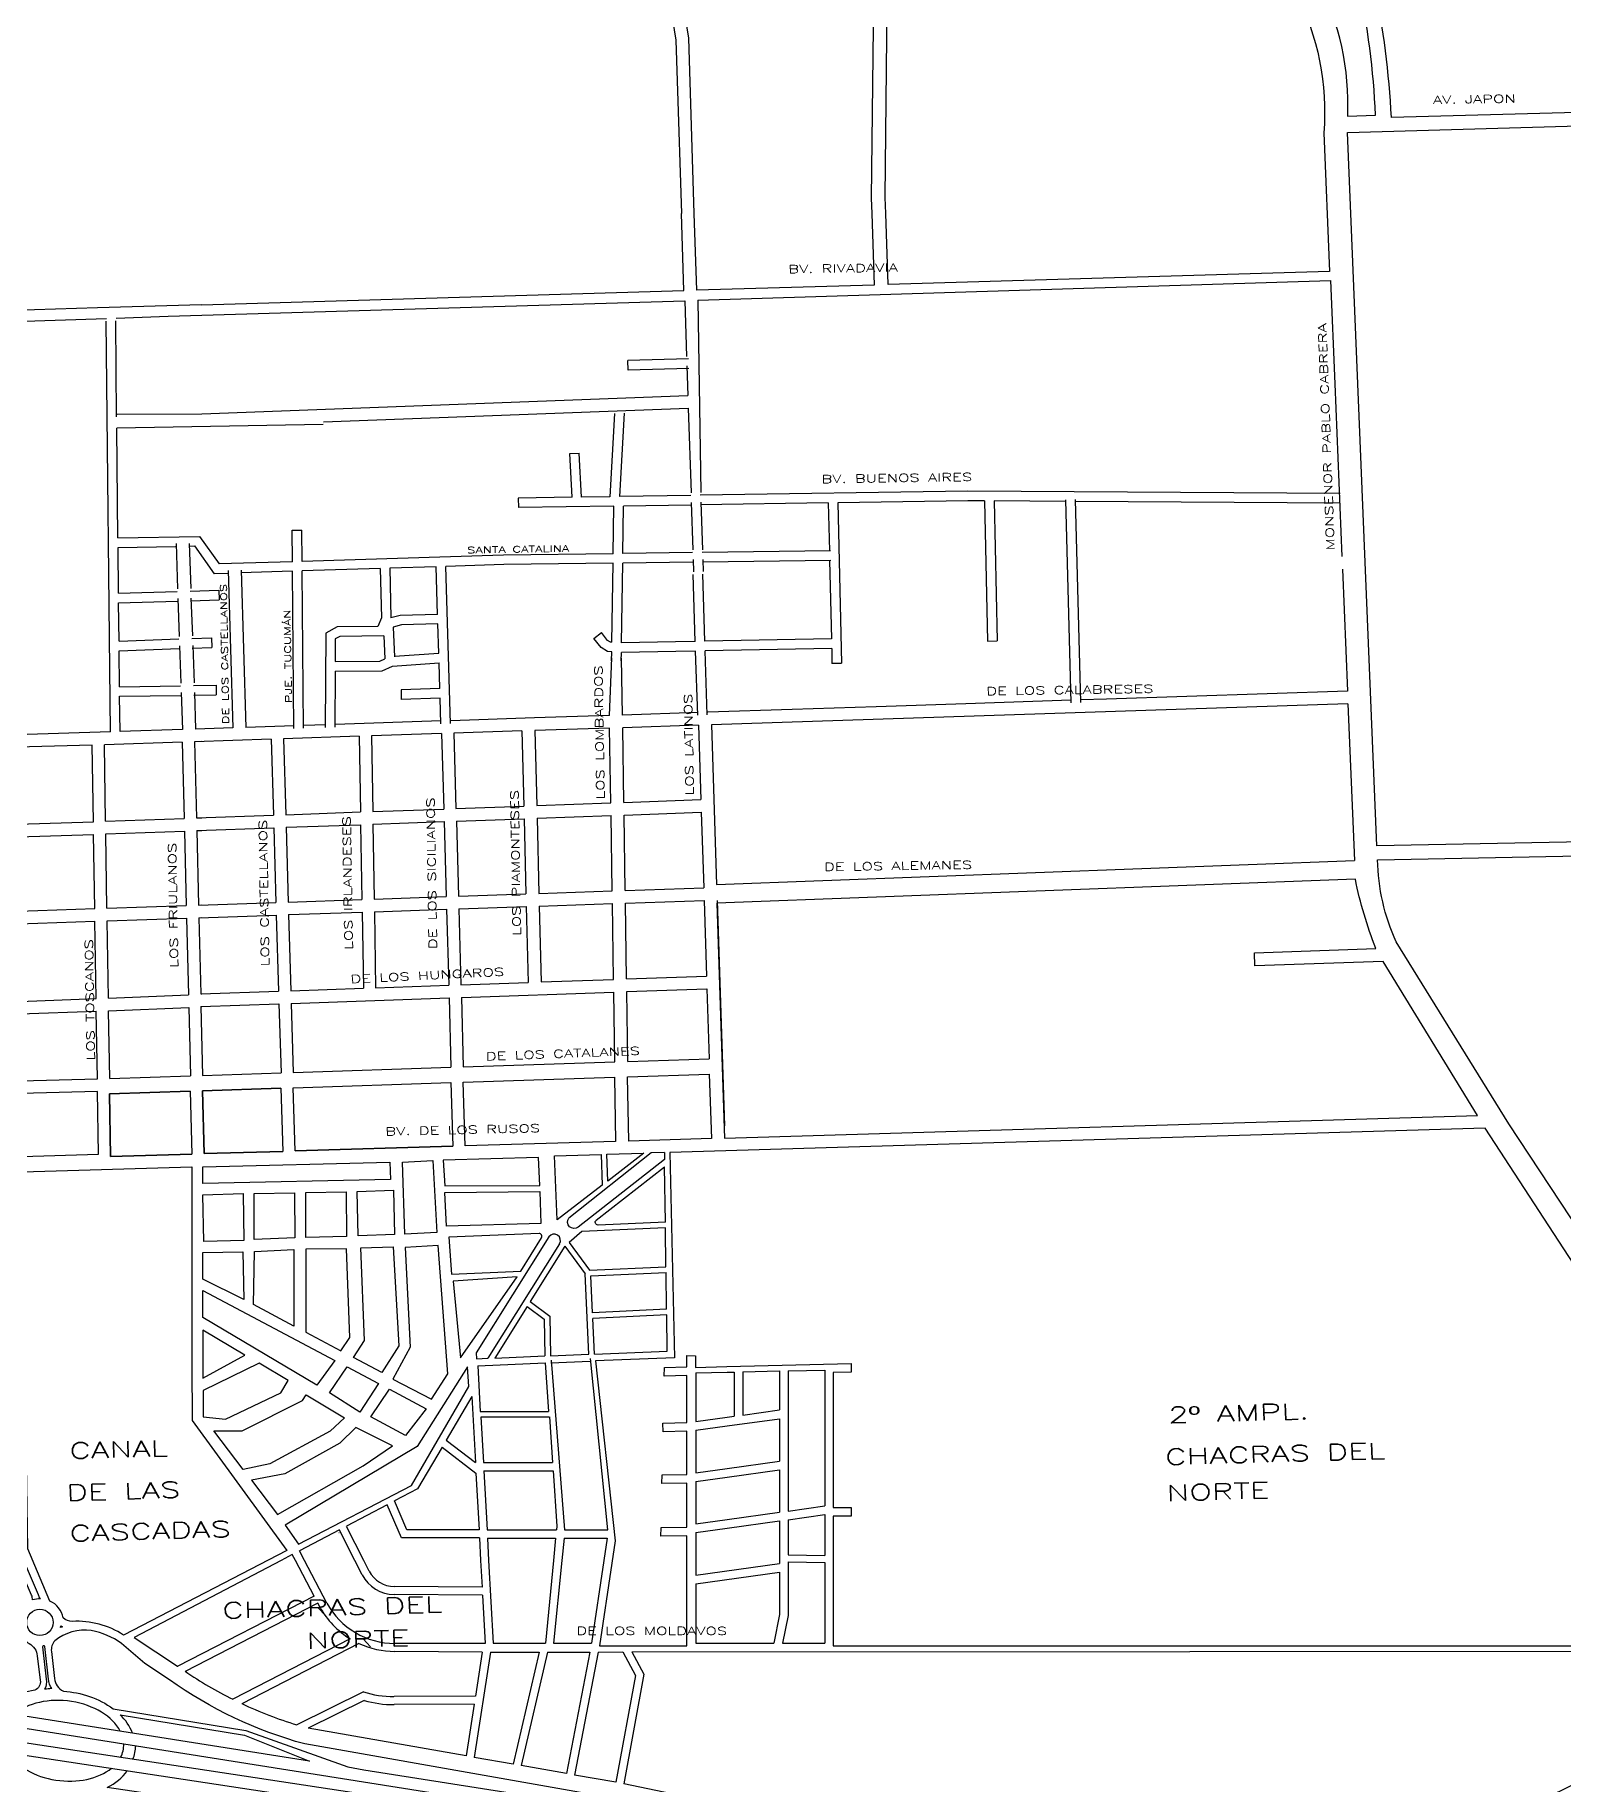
# Model space of a CAD drawing. Header units: millimetres. Extents: x 4375152 to 4409667, y 6523746 to 6549185.
# Drawn here: x 4383284 to 4385193, y 6531316 to 6533501 of the extents above; entities that cross this region are included whole.
import ezdxf

# ---------------------------------------------------------------- set-up
doc = ezdxf.new("R2010")
doc.units = ezdxf.units.MM
for name, color, linetype in [('LINEA CALLE', 252, 'Continuous'), ('NOMBRE BARRIO', 8, 'Continuous'), ('NOMBRE CALLE', 252, 'Continuous')]:
    doc.layers.add(name, color=color, linetype=linetype)
doc.styles.add('ROMANS', font='romans')
doc.styles.add('S1', font='ROMANS')

msp = doc.modelspace()

# ---------------------------------------------------------------- linework, layer by layer
at = {"layer": 'LINEA CALLE', "transparency": 33554687}
for p, q in [((4384923.7, 6533399.5), (4384958.6, 6533400.4)), ((4384111.8, 6533169.4), (4384902.2, 6533194.1)), ((4384902.2, 6533194.1), (4384907.5, 6533064.7)), ((4383450, 6533149.4), (4384095.6, 6533168.5)), ((4384095.6, 6533168.5), (4384097.8, 6533099.2)), ((4384111.8, 6533169.4), (4384115.4, 6532929)), ((4383257.4, 6533142.6), (4383372.9, 6533146.7)), ((4383384.9, 6533147.1), (4383450, 6533149.4)), ((4384098.2, 6533087.2), (4384099.4, 6533050.3)), ((4384907.5, 6533064.7), (4384916.4, 6532849.2)), ((4383492.1, 6533027.6), (4384099.4, 6533050.3)), ((4383644, 6533017.5), (4384099.9, 6533034.5)), ((4384099.9, 6533034.5), (4384103.4, 6532928.8)), ((4383386.1, 6533026.9), (4383492.1, 6533027.6)), ((4384103.6, 6532916.8), (4384105.5, 6532857.3)), ((4384115.6, 6532917), (4384117.5, 6532857.5)), ((4383459.8, 6532865.2), (4383461.8, 6532808.7)), ((4383476.1, 6532865.5), (4383478.1, 6532809.2)), ((4384105.9, 6532845.3), (4384106.4, 6532830.1)), ((4384117.9, 6532845.5), (4384118.4, 6532830.5)), ((4384917.1, 6532833.4), (4384923.4, 6532680.9)), ((4383524.9, 6532831.5), (4383530.9, 6532635.1)), ((4383541.2, 6532832), (4383547.2, 6532635.6)), ((4383462.2, 6532796.8), (4383463.9, 6532749.4)), ((4383478.5, 6532797.2), (4383480.2, 6532750)), ((4383464.3, 6532737.4), (4383465.9, 6532691)), ((4383480.6, 6532738), (4383482.3, 6532691.2)), ((4384001.3, 6532650.6), (4384004.5, 6532722.4)), ((4384017.6, 6532651.1), (4384016.5, 6532722.2)), ((4384923.4, 6532680.9), (4384622.5, 6532671)), ((4383466.4, 6532679.1), (4383468, 6532633)), ((4383482.7, 6532679.3), (4383484.3, 6532633.6)), ((4384924, 6532665.1), (4384128.9, 6532639)), ((4384334.6, 6532661.5), (4384229.5, 6532658.1)), ((4384446.5, 6532665.2), (4384334.6, 6532661.5)), ((4384578.3, 6532669.6), (4384446.5, 6532665.2)), ((4384622.5, 6532671), (4384590.3, 6532670)), ((4384924, 6532665.1), (4384932.1, 6532469.2)), ((4383607.6, 6532637.6), (4383547.2, 6532635.6)), ((4383646.8, 6532638.9), (4383619.6, 6532638)), ((4383791.1, 6532643.7), (4383658.8, 6532639.3)), ((4383907.7, 6532647.5), (4383803.1, 6532644)), ((4384001.3, 6532650.6), (4383907.7, 6532647.5)), ((4384112.1, 6532654.2), (4384017.6, 6532651.1)), ((4384112.6, 6532638.4), (4384017.9, 6532635.3)), ((4384112.6, 6532638.4), (4384115.6, 6532545.4)), ((4384229.5, 6532658.1), (4384124.1, 6532654.6)), ((4384128.9, 6532639), (4384135.3, 6532439.2)), ((4383377.8, 6532630), (4383261, 6532626.2)), ((4383467.6, 6532617.2), (4383370.4, 6532614)), ((4383468, 6532633), (4383389.8, 6532630.4)), ((4383467.6, 6532617.2), (4383469.9, 6532521.9)), ((4383467.6, 6532617.2), (4383469.9, 6532521.9)), ((4383578.7, 6532620.8), (4383482.9, 6532617.7)), ((4383492.1, 6532618), (4383482.9, 6532617.7)), ((4383482.9, 6532617.7), (4383485.2, 6532522.5)), ((4383482.9, 6532617.7), (4383485.2, 6532522.5)), ((4383530.9, 6532635.1), (4383484.3, 6532633.6)), ((4383578.7, 6532620.8), (4383581.5, 6532526)), ((4383688.7, 6532624.5), (4383594, 6532621.4)), ((4383594, 6532621.4), (4383596.8, 6532526.6)), ((4383688.7, 6532624.5), (4383690.2, 6532530)), ((4383791.6, 6532627.9), (4383704, 6532625)), ((4383704, 6532625), (4383705.6, 6532530.5)), ((4383791.6, 6532627.9), (4383794.3, 6532533.7)), ((4383891.8, 6532631.2), (4383807, 6532628.4)), ((4383807, 6532628.4), (4383809.6, 6532534.3)), ((4383891.8, 6532631.2), (4383894.2, 6532537.4)), ((4384001.6, 6532634.8), (4383908.1, 6532631.7)), ((4383908.1, 6532631.7), (4383910.5, 6532538)), ((4384003, 6532541.3), (4384001.6, 6532634.8)), ((4384019.3, 6532541.9), (4384017.9, 6532635.3)), ((4383355, 6532613.5), (4383261.1, 6532610.9)), ((4383356.5, 6532517.8), (4383355, 6532613.5)), ((4383371.8, 6532518.4), (4383370.4, 6532614)), ((4383596.8, 6532526.6), (4383690.2, 6532530)), ((4383705.6, 6532530.5), (4383794.3, 6532533.7)), ((4383809.6, 6532534.3), (4383894.2, 6532537.4)), ((4383910.5, 6532538), (4384003, 6532541.3)), ((4384019.3, 6532541.9), (4384115.6, 6532545.4)), ((4384019.6, 6532526.1), (4384116.1, 6532529.6)), ((4384116.1, 6532529.6), (4384119.2, 6532435.2)), ((4383262.2, 6532514.9), (4383356.5, 6532517.8)), ((4383371.8, 6532518.4), (4383469.9, 6532521.9)), ((4383372.1, 6532502.6), (4383470.2, 6532506.1)), ((4383470.2, 6532506.1), (4383472.5, 6532413.1)), ((4383470.2, 6532506.1), (4383472.5, 6532413.1)), ((4383485.2, 6532522.5), (4383581.5, 6532526)), ((4383485.2, 6532522.5), (4383492.1, 6532522.7)), ((4383485.6, 6532506.7), (4383581.9, 6532510.2)), ((4383485.6, 6532506.7), (4383492.1, 6532506.9)), ((4383485.6, 6532506.7), (4383487.9, 6532413.6)), ((4383485.6, 6532506.7), (4383487.9, 6532413.6)), ((4383581.9, 6532510.2), (4383584.7, 6532416.9)), ((4383597.3, 6532510.8), (4383690.5, 6532514.1)), ((4383597.3, 6532510.8), (4383600.1, 6532417.5)), ((4383690.5, 6532514.1), (4383692, 6532420.6)), ((4383705.9, 6532514.7), (4383794.7, 6532517.9)), ((4383705.9, 6532514.7), (4383707.4, 6532421.1)), ((4383794.7, 6532517.9), (4383797.3, 6532424.2)), ((4383810.1, 6532518.5), (4383894.6, 6532521.6)), ((4383810.1, 6532518.5), (4383812.7, 6532424.7)), ((4383894.6, 6532521.6), (4383896.9, 6532427.6)), ((4383910.9, 6532522.2), (4384003.3, 6532525.5)), ((4383910.9, 6532522.2), (4383913.2, 6532428.2)), ((4384004.7, 6532431.3), (4384003.3, 6532525.5)), ((4384021, 6532431.9), (4384019.6, 6532526.1)), ((4383262.4, 6532499.1), (4383356.7, 6532502)), ((4383358.2, 6532409.2), (4383356.7, 6532502)), ((4383373.5, 6532409.7), (4383372.1, 6532502.6)), ((4384135.3, 6532439.2), (4384932.1, 6532469.2)), ((4383600.1, 6532417.5), (4383692, 6532420.6)), ((4383707.4, 6532421.1), (4383797.3, 6532424.2)), ((4383812.7, 6532424.7), (4383896.9, 6532427.6)), ((4383913.2, 6532428.2), (4384004.7, 6532431.3)), ((4384021, 6532431.9), (4384119.2, 6532435.2)), ((4384021.3, 6532416.1), (4384119.7, 6532419.4)), ((4384119.7, 6532419.4), (4384122.7, 6532324.9)), ((4384136, 6532419.4), (4384145.1, 6532137.9)), ((4383263.4, 6532405.9), (4383358.2, 6532409.2)), ((4383373.5, 6532409.7), (4383472.5, 6532413.1)), ((4383373.8, 6532393.9), (4383472.9, 6532397.3)), ((4383472.9, 6532397.3), (4383475.2, 6532301.4)), ((4383472.9, 6532397.3), (4383475.2, 6532301.4)), ((4383472.9, 6532397.3), (4383475.2, 6532301.4)), ((4383472.9, 6532397.3), (4383475.2, 6532301.4)), ((4383487.9, 6532413.6), (4383584.7, 6532416.9)), ((4383487.9, 6532413.6), (4383492.1, 6532413.8)), ((4383488.3, 6532397.8), (4383585.1, 6532401.1)), ((4383488.3, 6532397.8), (4383492.1, 6532398)), ((4383488.3, 6532397.8), (4383490.6, 6532302.6)), ((4383488.3, 6532397.8), (4383490.6, 6532302.6)), ((4383488.3, 6532397.8), (4383490.6, 6532302.6)), ((4383488.3, 6532397.8), (4383490.6, 6532302.6)), ((4383585.1, 6532401.1), (4383588, 6532306)), ((4383585.1, 6532401.1), (4383588, 6532306)), ((4383600.5, 6532401.7), (4383692.3, 6532404.8)), ((4383600.5, 6532401.7), (4383603.3, 6532306.5)), ((4383600.5, 6532401.7), (4383603.3, 6532306.5)), ((4383692.3, 6532404.8), (4383693.9, 6532309.7)), ((4383692.3, 6532404.8), (4383693.9, 6532309.7)), ((4383707.7, 6532405.3), (4383797.8, 6532408.4)), ((4383707.7, 6532405.3), (4383709.2, 6532310.3)), ((4383707.7, 6532405.3), (4383709.2, 6532310.3)), ((4383797.8, 6532408.4), (4383800.5, 6532313.5)), ((4383813.2, 6532408.9), (4383897.3, 6532411.8)), ((4383813.2, 6532408.9), (4383815.8, 6532314.1)), ((4383897.3, 6532411.8), (4383899.7, 6532317)), ((4383913.6, 6532412.4), (4384005, 6532415.5)), ((4383913.6, 6532412.4), (4383916, 6532317.6)), ((4384006.5, 6532320.8), (4384005, 6532415.5)), ((4384022.7, 6532321.4), (4384021.3, 6532416.1)), ((4383263.6, 6532390.1), (4383358.4, 6532393.4)), ((4383359.9, 6532296.8), (4383358.4, 6532393.4)), ((4383359.9, 6532296.8), (4383358.4, 6532393.4)), ((4383375.3, 6532297.4), (4383373.8, 6532393.9)), ((4383375.3, 6532297.4), (4383373.8, 6532393.9)), ((4383603.3, 6532306.5), (4383693.9, 6532309.7)), ((4383603.3, 6532306.5), (4383693.9, 6532309.7)), ((4383709.2, 6532310.3), (4383800.5, 6532313.5)), ((4383709.2, 6532310.3), (4383800.5, 6532313.5)), ((4383815.8, 6532314.1), (4383899.7, 6532317)), ((4383916, 6532317.6), (4384006.5, 6532320.8)), ((4384022.7, 6532321.4), (4384122.7, 6532324.9)), ((4384023, 6532305.6), (4384123.2, 6532309.1)), ((4384023, 6532305.6), (4384123.2, 6532309.1)), ((4384123.2, 6532309.1), (4384126.1, 6532221.5)), ((4384123.2, 6532309.1), (4384126.1, 6532221.5)), ((4383264.7, 6532293), (4383359.9, 6532296.8)), ((4383264.7, 6532293), (4383359.9, 6532296.8)), ((4383375.3, 6532297.4), (4383475.2, 6532301.4)), ((4383375.3, 6532297.4), (4383475.2, 6532301.4)), ((4383490.6, 6532302.6), (4383588, 6532306)), ((4383490.6, 6532302.6), (4383588, 6532306)), ((4383490.6, 6532302.6), (4383492.1, 6532302.6)), ((4383490.6, 6532302.6), (4383492.1, 6532302.6)), ((4383491, 6532286.8), (4383588.4, 6532290.2)), ((4383491, 6532286.8), (4383588.4, 6532290.2)), ((4383588.4, 6532290.2), (4383591, 6532204)), ((4383588.4, 6532290.2), (4383591, 6532204)), ((4383603.8, 6532290.8), (4383800.9, 6532297.7)), ((4383603.8, 6532290.8), (4383800.9, 6532297.7)), ((4383603.8, 6532290.8), (4383606.3, 6532204.5)), ((4383603.8, 6532290.8), (4383606.3, 6532204.5)), ((4383800.9, 6532297.7), (4383803.3, 6532211)), ((4383800.9, 6532297.7), (4383803.3, 6532211)), ((4383816.3, 6532298.3), (4384006.7, 6532305)), ((4383816.3, 6532298.3), (4384006.7, 6532305)), ((4383816.3, 6532298.3), (4383818.7, 6532211.5)), ((4383816.3, 6532298.3), (4383818.7, 6532211.5)), ((4384008.1, 6532217.7), (4384006.7, 6532305)), ((4384024.4, 6532218.2), (4384023, 6532305.6)), ((4383264.8, 6532277.8), (4383360.1, 6532281)), ((4383361.5, 6532196.5), (4383360.1, 6532281)), ((4383361.5, 6532196.5), (4383360.1, 6532281)), ((4383375.5, 6532281.6), (4383475.6, 6532285.6)), ((4383375.5, 6532281.6), (4383475.6, 6532285.6)), ((4383376.9, 6532197), (4383375.5, 6532281.6)), ((4383376.9, 6532197), (4383375.5, 6532281.6)), ((4383475.6, 6532285.6), (4383477.7, 6532200.3)), ((4383475.6, 6532285.6), (4383477.7, 6532200.3)), ((4383475.6, 6532285.6), (4383477.7, 6532200.3)), ((4383475.6, 6532285.6), (4383477.7, 6532200.3)), ((4383491, 6532286.8), (4383493, 6532200.8)), ((4383491, 6532286.8), (4383493, 6532200.8)), ((4383491, 6532286.8), (4383493, 6532200.8)), ((4383491, 6532286.8), (4383492.1, 6532286.8)), ((4383491, 6532286.8), (4383493, 6532200.8)), ((4383491, 6532286.8), (4383492.1, 6532286.8)), ((4384024.4, 6532218.2), (4384126.1, 6532221.5)), ((4384024.4, 6532218.2), (4384126.1, 6532221.5)), ((4383376.9, 6532197), (4383477.7, 6532200.3)), ((4383376.9, 6532197), (4383477.7, 6532200.3)), ((4383493, 6532200.8), (4383591, 6532204)), ((4383493, 6532200.8), (4383591, 6532204)), ((4383606.3, 6532204.5), (4383803.3, 6532211)), ((4383606.3, 6532204.5), (4383803.3, 6532211)), ((4383818.7, 6532211.5), (4384008.1, 6532217.7)), ((4383818.7, 6532211.5), (4384008.1, 6532217.7)), ((4383265.8, 6532193.9), (4383361.5, 6532196.5)), ((4383265.8, 6532193.9), (4383361.5, 6532196.5)), ((4383928.7, 6531845.2), (4383945.2, 6531633)), ((4383999.5, 6531633), (4383977.5, 6531847.1)), ((4384109.4, 6531829.3), (4384109.4, 6531768.4)), ((4384109.4, 6531829.3), (4384148.4, 6531830.1)), ((4384148.4, 6531830.1), (4384157.3, 6531830.3)), ((4384157.3, 6531830.3), (4384157.3, 6531775)), ((4384168.1, 6531830.6), (4384214, 6531831.6)), ((4384168.1, 6531830.6), (4384168.1, 6531776.5)), ((4384214, 6531831.6), (4384214, 6531782.9)), ((4384224.8, 6531831.8), (4384270.6, 6531832.8)), ((4384224.8, 6531831.8), (4384224.8, 6531656.6)), ((4384270.6, 6531832.8), (4384270.6, 6531663)), ((4383829.5, 6531799.8), (4383797.4, 6531745.3)), ((4383829.5, 6531799.8), (4383833.9, 6531717.1)), ((4383840.8, 6531774.2), (4383843.9, 6531717.1)), ((4383841, 6531774.2), (4383926.2, 6531774.2)), ((4383926.4, 6531774.2), (4383930.2, 6531717.1)), ((4384109.4, 6531768.4), (4384148.4, 6531773.8)), ((4384109.4, 6531757.5), (4384148.4, 6531762.9)), ((4384148.4, 6531773.8), (4384157.3, 6531775)), ((4384148.4, 6531762.9), (4384214, 6531772)), ((4384168.1, 6531776.5), (4384214, 6531782.9)), ((4384214, 6531772), (4384214, 6531719)), ((4383797.4, 6531745.3), (4383833.9, 6531717.1)), ((4384109.4, 6531757.5), (4384109.4, 6531704.5)), ((4383792.3, 6531736.6), (4383761.4, 6531684.2)), ((4383792.3, 6531736.6), (4383834.6, 6531703.9)), ((4384148.4, 6531709.9), (4384214, 6531719)), ((4383834.6, 6531703.9), (4383838.4, 6531633)), ((4383843.9, 6531717.1), (4383930.2, 6531717.1)), ((4383844.4, 6531706.8), (4383930.9, 6531706.8)), ((4383844.4, 6531706.8), (4383848.4, 6531633)), ((4383930.9, 6531706.8), (4383935.6, 6531637.6)), ((4384109.4, 6531704.5), (4384148.4, 6531709.9)), ((4384109.4, 6531693.6), (4384148.4, 6531699)), ((4384148.4, 6531699), (4384214, 6531708.1)), ((4384214, 6531708.1), (4384214, 6531655.1)), ((4383761.4, 6531684.2), (4383732.7, 6531669.2)), ((4384109.4, 6531693.6), (4384109.4, 6531640.6)), ((4383723.8, 6531664.5), (4383672.8, 6531637.8)), ((4383741.6, 6531623), (4383723.8, 6531664.5)), ((4383748.2, 6531633), (4383732.7, 6531669.2)), ((4384148.4, 6531646), (4384214, 6531655.1)), ((4384224.8, 6531656.6), (4384270.6, 6531663)), ((4383663.9, 6531633.1), (4383614, 6531607)), ((4383683.2, 6531595), (4383664, 6531632.9)), ((4383694.4, 6531595), (4383672.9, 6531637.4)), ((4383838.4, 6531633), (4383748.2, 6531633)), ((4383848.4, 6531633), (4383935.1, 6531633)), ((4383935.6, 6531637.6), (4383935.1, 6531633)), ((4383945.2, 6531633), (4383999.5, 6531633)), ((4384109.4, 6531640.6), (4384148.4, 6531646)), ((4384109.4, 6531629.7), (4384148.4, 6531635.1)), ((4384148.4, 6531635.1), (4384214, 6531644.2)), ((4384214, 6531644.2), (4384214, 6531591.2)), ((4384224.8, 6531645.7), (4384270.6, 6531652.1)), ((4384224.8, 6531645.7), (4384224.8, 6531601.7)), ((4384270.6, 6531652.1), (4384270.6, 6531601)), ((4383838.9, 6531623), (4383741.6, 6531623)), ((4383838.9, 6531623), (4383840.4, 6531595)), ((4383848.9, 6531622.7), (4383934.1, 6531622.7)), ((4383848.9, 6531622.7), (4383850.4, 6531595)), ((4383934.1, 6531622.7), (4383931.5, 6531595)), ((4383944.8, 6531622.7), (4383942, 6531595)), ((4383944.8, 6531622.7), (4383998.6, 6531622.7)), ((4383998.6, 6531622.7), (4383994.4, 6531595)), ((4384109.4, 6531629.7), (4384109.4, 6531595)), ((4383591.1, 6531595), (4383407.4, 6531498.7)), ((4383605.1, 6531602.3), (4383591.1, 6531595)), ((4383609, 6531595), (4383605.1, 6531602.3)), ((4383632.3, 6531550.4), (4383609, 6531595)), ((4383620.3, 6531595), (4383614, 6531607)), ((4383648.2, 6531541.6), (4383620.3, 6531595)), ((4383692.3, 6531577), (4383683.2, 6531595)), ((4383701.2, 6531581.5), (4383694.4, 6531595)), ((4383840.4, 6531595), (4383842.2, 6531561.3)), ((4383850.4, 6531595), (4383855.9, 6531491.7)), ((4383931.5, 6531595), (4383921.5, 6531491.7)), ((4383942, 6531595), (4383931.6, 6531491.7)), ((4383994.4, 6531595), (4383979.1, 6531491.7)), ((4384109.4, 6531595), (4384109.4, 6531576.7)), ((4384109.4, 6531576.7), (4384214, 6531591.2)), ((4384224.7, 6531593), (4384270.5, 6531592.3)), ((4384224.8, 6531601.7), (4384270.6, 6531601)), ((4384224.8, 6531593), (4384224.8, 6531526.2)), ((4384270.6, 6531592.3), (4384270.6, 6531491.7)), ((4384109.4, 6531565.8), (4384214, 6531580.3)), ((4384214, 6531580.3), (4384214, 6531527.3)), ((4383632.3, 6531550.4), (4383461.9, 6531462.8)), ((4383842.7, 6531551.3), (4383732.4, 6531552.3)), ((4383842.2, 6531561.3), (4383732.5, 6531562.3)), ((4383842.7, 6531551.3), (4383846, 6531491.1)), ((4384109.4, 6531565.8), (4384109.4, 6531491.7)), ((4383637, 6531541.6), (4383471.2, 6531456.3)), ((4383639.5, 6531536.8), (4383637, 6531541.6)), ((4384214, 6531527.3), (4384206.7, 6531491.7)), ((4384224.8, 6531526.2), (4384217.7, 6531491.7)), ((4383407.4, 6531498.7), (4383461.5, 6531463)), ((4383677.5, 6531496.9), (4383530.8, 6531421.4)), ((4383688.2, 6531491.1), (4383542, 6531415.9)), ((4383846, 6531491.1), (4383733.3, 6531491.1)), ((4383842.5, 6531480.4), (4383733.3, 6531481.1)), ((4383852.6, 6531480.3), (4383832.2, 6531348.9)), ((4383842.5, 6531480.4), (4383834, 6531425.5)), ((4383852.6, 6531480.4), (4383913.5, 6531480.5)), ((4383855.9, 6531491.7), (4383921.5, 6531491.7)), ((4383913.5, 6531480.5), (4383881.1, 6531340.3)), ((4383923.8, 6531480.5), (4383891, 6531338.5)), ((4383923.8, 6531480.5), (4383977, 6531480.5)), ((4383931.6, 6531491.7), (4383979.1, 6531491.7)), ((4383977, 6531480.5), (4383947.7, 6531328.6)), ((4383987.2, 6531480.5), (4383957.5, 6531326.8)), ((4383987.2, 6531480.5), (4384018.1, 6531480.6)), ((4384018.1, 6531480.6), (4384033.7, 6531451.1)), ((4384029.4, 6531480.6), (4384726.6, 6531481.1)), ((4384029.4, 6531480.6), (4384044.1, 6531452.7)), ((4384109.4, 6531491.7), (4384206.7, 6531491.7)), ((4384217.7, 6531491.7), (4384270.6, 6531491.7)), ((4384726.6, 6531481.1), (4385362.9, 6531481.7)), ((4384033.7, 6531451.1), (4384009.5, 6531317.7)), ((4384044.1, 6531452.7), (4384019.4, 6531316)), ((4383693.9, 6531430.8), (4383610.6, 6531389.5)), ((4383694.8, 6531420.1), (4383624.8, 6531385.3)), ((4383834, 6531425.5), (4383732.2, 6531424.8)), ((4383832.4, 6531415.5), (4383732.2, 6531414.8)), ((4383832.4, 6531415.5), (4383822.3, 6531350.6)), ((4383822.3, 6531350.6), (4383624.8, 6531385.3)), ((4383881.1, 6531340.3), (4383832.2, 6531348.9)), ((4383947.7, 6531328.6), (4383891, 6531338.5)), ((4384009.5, 6531317.7), (4383957.5, 6531326.8))]:
    msp.add_line(p, q, dxfattribs=at)
at = {"layer": 'LINEA CALLE'}
msp.add_lwpolyline([(4385368.7, 6534508.8), (4385439.9, 6534297.1), (4385538, 6534338.7), (4385441.5, 6533410.2), (4384978.3, 6533397.6, 0.040712), (4384956.9, 6533563.6), (4384955.3, 6533568.5), (4385006.2, 6533568.5), (4385006.2, 6533578.2), (4384952, 6533578.3), (4384914.4, 6533690.5, -0.163316), (4384903.4, 6533754.3), (4384924.3, 6533854.9), (4384977.3, 6533854.9), (4385387.1, 6533854.9), (4385387.1, 6534127.7)], format="xyb", dxfattribs=at)
at = {"layer": 'LINEA CALLE', "linetype": 'ByBlock', "transparency": 33554687}
for points in [[(4384036.3, 6533791.6), (4384084.4, 6533494.1), (4384086, 6533443.3), (4384091.2, 6533277.7)], [(4383491.6, 6533163.5), (4383361.5, 6533159.7), (4383256.6, 6533156.5)], [(4383377.8, 6532630), (4383372.4, 6533143.3)], [(4383385.6, 6533023.6), (4383384.4, 6533143.8)], [(4384100.1, 6533096), (4384024.4, 6533094)], [(4384024.7, 6533082), (4384024.4, 6533094)], [(4384100.4, 6533084), (4384024.7, 6533082)], [(4383643.5, 6533014.1), (4383385.8, 6533009.7)], [(4383387.2, 6532872.5), (4383385.8, 6533009.7)], [(4384007.5, 6533027.7), (4384002, 6532923.9)], [(4384019.6, 6533028.2), (4384014, 6532924.1)], [(4383951.7, 6532977.8), (4383963.7, 6532978.4)], [(4383954.6, 6532923.2), (4383951.7, 6532977.8)], [(4383966.6, 6532923.4), (4383963.7, 6532978.4)], [(4383954.6, 6532923.2), (4383887.4, 6532922.2)], [(4383887.4, 6532922.2), (4383887.6, 6532910.2)], [(4384002, 6532923.9), (4383966.6, 6532923.4)], [(4384102.9, 6532925.5), (4384014, 6532924.1)], [(4384914.4, 6532927.9), (4384449, 6532930.8), (4384114.9, 6532925.7)], [(4384007, 6532912), (4383887.6, 6532910.2)], [(4384006.1, 6532852.7), (4384007, 6532912)], [(4384018.1, 6532852.9), (4384019, 6532912.2)], [(4384103.1, 6532913.5), (4384019, 6532912.2)], [(4384274.6, 6532916.1), (4384115.1, 6532913.7)], [(4384274.6, 6532916.1), (4384276.1, 6532856.1)], [(4384469.9, 6532918.6), (4384449.1, 6532918.8), (4384286.6, 6532916.3)], [(4384286.6, 6532916.3), (4384291.4, 6532715.7)], [(4384469.9, 6532918.6), (4384473.7, 6532743.5)], [(4384571.3, 6532918), (4384481.9, 6532918.6)], [(4384481.9, 6532918.6), (4384485.7, 6532743.7)], [(4384571.3, 6532920.1), (4384577.8, 6532666.2)], [(4384583.3, 6532920.4), (4384589.8, 6532666.6)], [(4384914.3, 6532915.9), (4384583.3, 6532917.9)], [(4383605.1, 6532882.1), (4383617.1, 6532882.2)], [(4383605.4, 6532842.7), (4383605.1, 6532882.1)], [(4383617.4, 6532843.1), (4383617.1, 6532882.2)], [(4383387.2, 6532872.5), (4383489, 6532874.3)], [(4383387.4, 6532860.5), (4383459.3, 6532861.8)], [(4383388, 6532803.3), (4383387.4, 6532860.5)], [(4383475.6, 6532862.1), (4383482.9, 6532862.3)], [(4383482.8, 6532862.3), (4383507.6, 6532827.6)], [(4383489, 6532874.3), (4383513.6, 6532839.8)], [(4384277.7, 6532856.1), (4384117, 6532854.1)], [(4383605.4, 6532842.7), (4383513.6, 6532839.8)], [(4384006.1, 6532852.7), (4383869, 6532851), (4383617.4, 6532843.1)], [(4383714.8, 6532834.2), (4383617.5, 6532831.1)], [(4383714.8, 6532834.2), (4383716.4, 6532772.4)], [(4383784.9, 6532836.4), (4383726.8, 6532834.5)], [(4383726.8, 6532834.5), (4383728.4, 6532772.7)], [(4383786.7, 6532776.9), (4383784.9, 6532836.4)], [(4384005.9, 6532840.7), (4383869.2, 6532839), (4383796.9, 6532836.8)], [(4383802.7, 6532640.7), (4383796.9, 6532836.8)], [(4384004.4, 6532742), (4384005.9, 6532840.7)], [(4384016.4, 6532741.3), (4384017.9, 6532840.9)], [(4384105.4, 6532842), (4384017.9, 6532840.9)], [(4384105, 6532854), (4384018.1, 6532852.9)], [(4384277.8, 6532844.1), (4384117.4, 6532842.1)], [(4384276.3, 6532844.1), (4384278.7, 6532746.2)], [(4383524.4, 6532828.1), (4383507.6, 6532827.6)], [(4383605.5, 6532830.7), (4383540.7, 6532828.6)], [(4383607.1, 6532634.3), (4383605.5, 6532830.7)], [(4383619.1, 6532634.7), (4383617.5, 6532831.1)], [(4384108.6, 6532742.9), (4384105.9, 6532826.8)], [(4384120.6, 6532743.2), (4384117.9, 6532827.2)], [(4383388, 6532803.3), (4383461.3, 6532805.4)], [(4383388.1, 6532791.3), (4383461.7, 6532793.4)], [(4383388.6, 6532743.2), (4383388.1, 6532791.3)], [(4383477.6, 6532805.9), (4383513.3, 6532806.9)], [(4383478, 6532793.9), (4383513.6, 6532794.9)], [(4383513.3, 6532806.9), (4383513.6, 6532794.9)], [(4383716.4, 6532772.4), (4383712.1, 6532761.9)], [(4383786.7, 6532776.9), (4383739.9, 6532775.6), (4383728.4, 6532772.7)], [(4383388.6, 6532743.2), (4383463.4, 6532746.1)], [(4383479.7, 6532746.7), (4383504, 6532747.6)], [(4383504, 6532747.6), (4383504.5, 6532735.6)], [(4383646.8, 6532753.5), (4383646.3, 6532635.6)], [(4383712.1, 6532761.9), (4383661.3, 6532761.2), (4383646.8, 6532753.5)], [(4383658.7, 6532746.3), (4383658.6, 6532718)], [(4383719.5, 6532749.9), (4383664.4, 6532749.3), (4383658.7, 6532746.3)], [(4383719.5, 6532749.9), (4383720.7, 6532721.2)], [(4383787, 6532764.9), (4383741.7, 6532763.7), (4383731.1, 6532760.8)], [(4383731.1, 6532760.8), (4383732.7, 6532723.9)], [(4383788.1, 6532728.5), (4383787, 6532764.9)], [(4383981.9, 6532746.8), (4383991.3, 6532754.2)], [(4384004.2, 6532730), (4383998.8, 6532730.5), (4383991, 6532735.3), (4383981.9, 6532746.8)], [(4384004.4, 6532742), (4384002.8, 6532742.1), (4383999.1, 6532744.4), (4383991.3, 6532754.2)], [(4384278.7, 6532746.2), (4384120.6, 6532743.2)], [(4383388.7, 6532731.2), (4383463.8, 6532734.1)], [(4383389.2, 6532686.5), (4383388.7, 6532731.2)], [(4383480.1, 6532734.7), (4383504.5, 6532735.6)], [(4383732.7, 6532724.6), (4383788.1, 6532728.5)], [(4384004, 6532719), (4384004.2, 6532730)], [(4384016, 6532718.9), (4384016.2, 6532729.3)], [(4384109, 6532730.9), (4384084.1, 6532730.5), (4384016.2, 6532729.3)], [(4384108.6, 6532742.9), (4384083.8, 6532742.5), (4384016.4, 6532741.3)], [(4384111.6, 6532650.9), (4384109, 6532730.9)], [(4384279, 6532734.1), (4384121, 6532731.2)], [(4384123.6, 6532651.3), (4384121, 6532731.2)], [(4384279, 6532734.1), (4384279.4, 6532715.5)], [(4384473.7, 6532743.5), (4384485.7, 6532743.7)], [(4383658.6, 6532706), (4383658.3, 6532636)], [(4383658.6, 6532718), (4383714.6, 6532718.3), (4383720.7, 6532721.2)], [(4383658.6, 6532706), (4383717.3, 6532706.4), (4383730.1, 6532712.3), (4383788.4, 6532716.5)], [(4383789.4, 6532684.1), (4383788.4, 6532716.5)], [(4384291.4, 6532715.5), (4384279.4, 6532715.5)], [(4383389.2, 6532686.5), (4383465.5, 6532687.7)], [(4383481.8, 6532687.9), (4383509.8, 6532688.3)], [(4383509.8, 6532688.3), (4383510, 6532676.3)], [(4383789.4, 6532684.1), (4383740.9, 6532682.7)], [(4383740.9, 6532682.7), (4383741.2, 6532670.7)], [(4383389.3, 6532674.7), (4383465.9, 6532675.7)], [(4383389.8, 6532630.4), (4383389.3, 6532674.7)], [(4383482.2, 6532676), (4383510, 6532676.3)], [(4383789.7, 6532672.1), (4383741.2, 6532670.7)], [(4383790.7, 6532640.3), (4383789.7, 6532672.1)], [(4383672.8, 6531984.1), (4383622.1, 6531983.8), (4383621.9, 6531880), (4383665.9, 6531856.6), (4383676.8, 6531873.5), (4383672.8, 6531984.1)], [(4383731, 6531986.5), (4383738.3, 6531863.1), (4383716.8, 6531829.6), (4383681.5, 6531848.3), (4383695.2, 6531869.6), (4383690.8, 6531985.3), (4383731, 6531986.5)], [(4383808.2, 6531811.9), (4383808.4, 6531811.8)], [(4383811.9, 6531817.8), (4383812.1, 6531817.7)], [(4383663.4, 6531629.8), (4383663.5, 6531629.6)], [(4383598.4, 6531607.5), (4383394.2, 6531501.7)]]:
    msp.add_lwpolyline(points, dxfattribs=at)
at = {"layer": 'LINEA CALLE', "transparency": 33554687}
for points in [[(4384107.4, 6533277.7), (4384100.6, 6533496.7), (4384072, 6533673.4), (4384312.8, 6533665.6), (4384330.5, 6533665.9), (4384331.9, 6533617.7), (4384328.4, 6533297), (4384329, 6533277.7)], [(4384346.5, 6533277.7), (4384345.8, 6533297.5), (4384349.3, 6533618.2), (4384347.9, 6533666.1), (4384472.4, 6533668.2)], [(4383491.6, 6533163.5), (4384094.3, 6533181.3), (4384091.2, 6533277.7)], [(4384329, 6533277.7), (4384332.2, 6533188.3), (4384332.2, 6533188.3), (4384110.4, 6533181.8), (4384107.4, 6533277.7)], [(4383477.6, 6532181.2), (4383376.6, 6532177.9), (4383477.6, 6532181.2), (4383479.5, 6532102.6), (4383479.5, 6532102.6), (4383377.8, 6532099.6), (4383376.6, 6532177.9), (4383377.8, 6532099.6), (4383479.5, 6532102.6)], [(4383590.9, 6532184.9), (4383492.9, 6532181.7), (4383494.9, 6532103.1), (4383494.9, 6532103.1), (4383593.3, 6532106), (4383494.9, 6532103.1), (4383494.9, 6532103.1), (4383492.9, 6532181.7), (4383590.9, 6532184.9), (4383593.3, 6532106)], [(4383608.7, 6532106.5), (4383608.7, 6532106.5), (4383805.5, 6532112.4), (4383608.7, 6532106.5), (4383608.7, 6532106.5), (4383606.3, 6532185.4), (4383803.3, 6532191.8), (4383805.7, 6532112.4)], [(4385279.5, 6531852.6), (4385095.5, 6532135.1), (4384077, 6532104.7), (4384082.6, 6531848), (4383984.1, 6531844.1), (4384008.3, 6531619.4), (4384004.2, 6531591.6), (4383988.8, 6531488.3), (4384098.1, 6531488.3), (4384098.2, 6531591.6), (4384098.2, 6531625.8), (4384065.6, 6531625.4), (4384065.9, 6531636.2), (4384098.2, 6531636.6), (4384098.2, 6531691.5), (4384067, 6531690.9), (4384067.2, 6531701.7), (4384098.2, 6531702.3), (4384098.2, 6531756.3), (4384068.3, 6531755.7), (4384068.1, 6531766.5), (4384098.2, 6531767.1), (4384098.2, 6531825.8), (4384069.8, 6531825.2), (4384070, 6531836), (4384098.2, 6531836.6), (4384098.2, 6531850.9), (4384109, 6531850.7), (4384109, 6531836), (4384147.9, 6531837), (4384303.4, 6531841), (4384303.4, 6531830.2), (4384303.4, 6531830.2), (4384280.9, 6531829.7), (4384280.9, 6531661.1), (4384303.4, 6531661.1), (4384303.4, 6531650.3), (4384303.4, 6531650.3), (4384280.9, 6531650.3), (4384280.9, 6531488.3), (4384726.1, 6531488.3), (4385360.6, 6531488.3)], [(4383914.3, 6532063.3), (4383912.5, 6532098.1), (4383793.5, 6532095.1), (4383795.6, 6532063), (4383914.3, 6532063.3)], [(4383932.8, 6532100.4), (4383991, 6532102.1), (4383992.4, 6532063.6), (4383936.2, 6532020.3), (4383932.8, 6532100.4)], [(4384070.2, 6532104.5), (4384053.6, 6532104), (4383950.4, 6532022.5)], [(4383998.1, 6532102.3), (4384044.4, 6532103.7), (4383999.2, 6532068.9), (4383998.1, 6532102.3)], [(4384070.2, 6532104.5), (4384070.2, 6532095.6)], [(4383267.4, 6532080.5), (4383479.5, 6532086.8), (4383479.5, 6532053.1)], [(4384071.3, 6532017.5), (4384070.3, 6532086.8)], [(4383479.5, 6532053.1), (4383479.5, 6531839.3), (4383479.8, 6531769.8), (4383598.4, 6531607.5)], [(4383966.7, 6532006), (4383951, 6531992.1), (4383976.3, 6531957.5), (4384072, 6531961.9)], [(4384071.4, 6532010.4), (4383966.7, 6532006)], [(4384072, 6531961.9), (4384071.4, 6532010.4)], [(4383925.7, 6531999.3), (4383834.8, 6531854.1)], [(4383939, 6531990.5), (4383849.5, 6531847.5)], [(4383945.5, 6531987.6), (4383902.1, 6531918.2)], [(4383945.5, 6531987.6), (4383970.8, 6531953.1)], [(4383815.1, 6531848.2), (4383886, 6531949.1), (4383805.9, 6531944), (4383815.1, 6531848.2)], [(4383975.6, 6531852.5), (4383970.8, 6531953.1)], [(4383977.9, 6531950.5), (4384072.1, 6531954.8)], [(4383980.2, 6531904.3), (4383977.9, 6531950.5)], [(4384072.8, 6531908.9), (4384072.1, 6531954.8)], [(4383902.1, 6531918.2), (4383926.8, 6531900), (4383927.7, 6531850.6)], [(4383898.4, 6531912.3), (4383858, 6531847.8)], [(4383898.4, 6531912.3), (4383919.8, 6531896.4), (4383920.6, 6531850.4)], [(4384072.8, 6531908.9), (4383980.2, 6531904.3)], [(4384072.9, 6531901.9), (4383980.5, 6531897.2)], [(4383982.6, 6531852.8), (4383980.5, 6531897.2)], [(4383982.6, 6531852.8), (4384073.5, 6531856.5), (4384072.9, 6531901.9)], [(4383834.8, 6531854.1), (4383835.1, 6531846.9), (4383849.5, 6531847.5)], [(4383858, 6531847.8), (4383920.6, 6531850.4)], [(4383927.7, 6531850.6), (4383975.6, 6531852.5)], [(4383836.7, 6531838.2), (4383921.2, 6531841.6)], [(4383836.7, 6531838.2), (4383839.8, 6531781.1)], [(4383921.2, 6531841.6), (4383925.3, 6531781.1)], [(4383928.3, 6531841.8), (4383977.1, 6531843.8)], [(4383839.8, 6531781.1), (4383925.3, 6531781.1)], [(4383315.7, 6531513.2), (4383318, 6531512.1), (4383315.6, 6531511.1), (4383315.7, 6531513.2)]]:
    msp.add_lwpolyline(points, dxfattribs=at)
for points in [[(4384472.4, 6533668.2), (4384808, 6533673.6), (4384859.1, 6533553.1, -0.138373), (4384894, 6533378.6), (4384901.1, 6533205.1), (4384349.6, 6533188.8), (4384346.5, 6533277.7)], [(4386712, 6531969.8), (4385866, 6532018), (4385860.5, 6531931), (4385267.2, 6531925), (4385125.2, 6532140.5), (4384984.3, 6532367.6, -0.100639), (4384961.1, 6532470.3), (4385886.9, 6532488.4), (4385886.6, 6532505.6), (4384960.3, 6532487.5), (4384923.6, 6533378.8), (4385746.8, 6533402.6, -0.110605), (4385827.8, 6533366.6), (4385996.2, 6533268.9, 0.140245), (4386017.6, 6533263.5), (4386678.1, 6533283.6)], [(4384933.3, 6532446), (4384135.5, 6532416), (4384144.6, 6532134.6), (4384145, 6532122.5), (4385086, 6532150.6), (4384967.9, 6532343.3), (4384807.9, 6532337.6), (4384807.3, 6532354), (4384958.8, 6532359.5, -0.042512), (4384933.3, 6532446)], [(4384070.2, 6532095.6), (4383962.2, 6532011.4, -0.858462), (4383950.4, 6532022.5)], [(4384071.3, 6532017.5), (4383987.2, 6532013.9, -0.729744), (4383984.9, 6532020.2), (4384070.3, 6532086.8)], [(4383939, 6531990.5, 0.961608), (4383925.7, 6531999.3)], [(4383255.2, 6531854.3), (4383258.8, 6531619.3), (4383287.4, 6531552.5, 0.168432), (4383290.4, 6531547, 0.086619), (4383280.3, 6531545.5, 0.138327), (4383279.3, 6531551.7), (4383251.1, 6531617.7), (4383247.5, 6531853.9)], [(4383394.2, 6531501.7, 0.159288), (4383330.5, 6531518.7, -0.180092), (4383318.8, 6531523), (4383318.8, 6531523, 0.240732), (4383302.3, 6531544.2), (4383274.5, 6531609.4), (4383270.6, 6531871.7)], [(4384726.1, 6531228.9), (4384874, 6531227.5, 0.030598), (4385088.6, 6531255.3, 0.106919), (4385261.5, 6531330.3), (4385387.5, 6531448.5), (4385387.9, 6531448.7, 0.168166), (4385437.5, 6531512.7, -0.947373), (4385461.4, 6531510.4, -0.040637), (4385466.7, 6531477.8), (4385468.2, 6531459.2, -0.244275), (4385445.4, 6531431.4), (4385387.3, 6531416.8, 0.143017), (4385344, 6531388.2), (4385244, 6531282.8, -0.18129), (4385187.2, 6531254), (4385041.2, 6531226), (4384939.7, 6531218.4), (4384726.1, 6531210.1)], [(4382983.2, 6531445), (4383128.7, 6531481.7), (4383256.5, 6531502.2, -0.225455), (4383269.6, 6531496.4, 0.082588), (4383276.4, 6531491, -0.242159), (4383286.5, 6531475.8), (4383290, 6531445.2, -0.381721), (4383283.3, 6531432.9, -0.088055), (4383251, 6531430.4), (4383128.4, 6531446.9, 0.084338), (4383062.5, 6531446.9), (4382980.1, 6531427.6)], [(4384726.1, 6531228.9), (4384496.4, 6531231.1, -0.024201), (4384118.4, 6531278.1), (4383620.6, 6531365.6, -0.087751), (4383451.6, 6531445.8), (4383420.8, 6531466.2), (4383391.8, 6531491.2, 0.108318), (4383353.9, 6531507.3, 0.204288), (4383308.3, 6531494.6, 0.234537), (4383304.2, 6531481.1), (4383308, 6531447.5, 0.249136), (4383319, 6531431.4, -0.144593), (4383381.3, 6531409.6), (4383546.9, 6531382.4), (4383674.6, 6531337), (4383694.4, 6531333.4), (4383909.1, 6531299.4), (4384319.6, 6531231.6), (4384453.5, 6531221.2), (4384510.2, 6531218.1), (4384685.3, 6531213.6), (4384726.1, 6531210.1)], [(4383304.5, 6531434.7, -0.11192), (4383300.3, 6531446.6), (4383295.7, 6531487.3, 0.439932), (4383294.5, 6531488.2, -0.006356), (4383293.9, 6531488.1, 0.39629), (4383293, 6531487), (4383297.6, 6531446.5, -0.181286), (4383295.6, 6531433.9)], [(4385412.3, 6531488.8), (4385378.3, 6531462.8), (4385250.9, 6531343.3, -0.106246), (4385085.4, 6531271.8, -0.030499), (4384873.5, 6531244.3), (4384726.1, 6531245.7)], [(4383626.4, 6531344.2), (4383165, 6531417.2, 0.019264), (4383035.5, 6531428.2), (4383017.7, 6531428.2, -0.891682), (4383017.4, 6531430.2), (4383063.5, 6531441, -0.084475), (4383127.5, 6531441), (4383266.3, 6531422.3, 0.105455), (4383242.1, 6531405)], [(4382366.8, 6531182.3, -0.138298), (4382987.6, 6531413.2), (4383035.2, 6531413.2, -0.019173), (4383162.9, 6531402.3), (4383906.7, 6531284.6), (4384317.8, 6531216.7), (4384452.5, 6531206.2), (4384509.6, 6531203.1), (4384685.4, 6531198.6), (4384726.1, 6531200.1)], [(4384726.6, 6531181.8), (4384687.6, 6531181.1), (4384512.6, 6531184.6), (4384455.9, 6531187.7), (4384322, 6531198.1), (4383954.1, 6531263.4), (4383061.4, 6531398.7, 0.072547), (4382917.4, 6531400.4, 0.123161), (4382370.8, 6531179)], [(4383405.4, 6531379.2, 0.108287), (4383390, 6531402.1), (4383545.5, 6531376.6), (4383626.4, 6531344.2)], [(4383059.1, 6531383.8), (4383611.7, 6531300.1, -0.894264), (4383611.7, 6531298.1), (4383539.9, 6531292.9, -0.053532), (4383483.4, 6531295.1), (4383373.8, 6531311.4, 0.121176), (4383399.3, 6531332.3, 0.121176)], [(4384726.1, 6531245.7), (4384497.1, 6531247.9, -0.024164), (4384121.2, 6531294.6), (4384019.4, 6531316)]]:
    msp.add_lwpolyline(points, format="xyb", dxfattribs=at)
for points in [[(4384025.4, 6532118.9), (4384025.4, 6532118.9), (4384024.1, 6532199.1), (4384126.1, 6532202.4), (4384128.7, 6532122)], [(4383361.7, 6532180.7), (4383265.9, 6532178.1), (4383267.1, 6532099.6), (4383362.9, 6532102.5)], [(4383820.9, 6532112.8), (4383820.9, 6532112.8), (4383818.7, 6532192.3), (4384007.8, 6532198.5), (4384009.1, 6532118.4)]]:
    msp.add_lwpolyline(points, close=True, dxfattribs=at)
at = {"layer": 'LINEA CALLE', "linetype": 'ByBlock', "transparency": 33554687}
for points in [[(4383727.8, 6532070.8), (4383493.5, 6532065.8), (4383493.5, 6532086.8), (4383726.9, 6532092.5)], [(4383742.8, 6532092.6), (4383780.7, 6532094.5), (4383785.7, 6532004.6), (4383745.5, 6532002.7)], [(4383494.5, 6531993.3), (4383493.5, 6532051.8), (4383543.5, 6532053.4), (4383544.5, 6531994.5)], [(4383557.3, 6531995.8), (4383557.3, 6532053.2), (4383607.8, 6532054.2), (4383608.3, 6531998)], [(4383622.1, 6531998.5), (4383621.8, 6532054.5), (4383672.2, 6532055.5), (4383672.8, 6531999.8)], [(4383732.8, 6532002.2), (4383687.5, 6532000.5), (4383686.2, 6532055.8), (4383731.5, 6532057.5)], [(4383795.6, 6532054.5), (4383914.3, 6532056), (4383915.5, 6532016), (4383797.9, 6532012.6)], [(4383558, 6531980.9), (4383607, 6531983.3), (4383607.2, 6531887.7), (4383556.5, 6531914.6)], [(4383799.3, 6531828.2), (4383787.2, 6531988.2), (4383746.2, 6531985.7), (4383752.5, 6531861.2), (4383730.9, 6531821.5), (4383779.2, 6531796.2)], [(4383493.5, 6531979.5), (4383543.1, 6531980.6), (4383544.4, 6531921), (4383493.5, 6531946.5)], [(4383635.8, 6531814), (4383493.5, 6531898.5), (4383493.5, 6531932.2), (4383658.3, 6531844.8)], [(4383545.9, 6531851.3), (4383493.4, 6531882.4), (4383493.5, 6531839.3), (4383493.5, 6531822.5)], [(4383563.7, 6531841.3), (4383493.6, 6531807), (4383493.7, 6531774.4), (4383521.7, 6531771.2), (4383590.9, 6531804.2), (4383600, 6531819.8)], [(4383823.9, 6531836.8), (4383761.2, 6531737.2), (4383596.3, 6531638.9), (4383612.8, 6531615.2), (4383753.9, 6531688.6), (4383825.8, 6531812.1)], [(4383689.5, 6531780), (4383651.4, 6531804.1), (4383673.6, 6531836.7), (4383712.6, 6531816)], [(4383746.6, 6531750.9), (4383703.1, 6531774.3), (4383726.7, 6531808.8), (4383772.2, 6531784.5)], [(4383622.3, 6531801.7), (4383670.5, 6531772.9), (4383652.5, 6531756.6), (4383576.9, 6531715.6), (4383543.8, 6531708.5), (4383506.9, 6531757), (4383542.5, 6531757), (4383617.7, 6531794.7)], [(4383554.1, 6531695), (4383586.6, 6531652.1), (4383693.7, 6531713.2), (4383730.4, 6531738.1), (4383684.5, 6531761.1), (4383664.4, 6531741.3), (4383595.9, 6531703)]]:
    msp.add_lwpolyline(points, close=True, dxfattribs=at)
at = {"layer": 'LINEA CALLE', "transparency": 33554687}
msp.add_lwpolyline([(4383804.2, 6531952.5), (4383890.5, 6531956.3), (4383916.5, 6531997.9, 0.602902), (4383913.4, 6532003.3), (4383800.7, 6531998.7)], format="xyb", close=True, dxfattribs=at)
msp.add_circle((4383289.7, 6531517.5), 16.5, dxfattribs=at)
for centre, radius, start, end in [((4384586.6, 6533413.9), 337.5, 357.5516, 27.1711), ((4383930.2, 6533352.9), 1029.5, 2.6448, 12.0007), ((4383732.8, 6531597.8), 45.5, 207.3903, 269.4963), ((4383732.8, 6531597.8), 35.5, 207.3903, 269.4963), ((4383733.3, 6531588.1), 106.9, 208.6537, 238.5406), ((4383733.3, 6531588.1), 96.9, 208.6537, 270), ((4383733.3, 6531588.1), 106.9, 245.0524, 270), ((4383763.3, 6531886.9), 520.3, 234.5541, 234.5954), ((4383763.3, 6531886.9), 520.3, 235.8426, 243.457), ((4383763.3, 6531886.9), 520.3, 244.8346, 252.9335), ((4383731.7, 6531548.1), 123.3, 252.1398, 270.1912), ((4383731.7, 6531548.1), 133.3, 253.9151, 270.1975)]:
    msp.add_arc(centre, radius, start, end, dxfattribs=at)
for major_axis, ratio, start_param, end_param in [((-75, 9.1), 0.661305, 3.562721, 5.751504), ((-89.9, 10.9), 0.717429, 4.963448, 5.06345), ((-75, 9.1), 0.661305, 6.758812, 8.858552), ((-75, 9.1), 0.661305, 9.180652, 9.52868), ((-89.9, 10.9), 0.717429, 2.94732, 3.212861)]:
    msp.add_ellipse((4383319.2, 6531369.6), major_axis=major_axis, ratio=ratio, start_param=start_param, end_param=end_param, dxfattribs=at)

# ---------------------------------------------------------------- texts
at = {"layer": 'NOMBRE BARRIO', "transparency": 33554687, "style": 'S1', "width": 1.5}
for s, p in [('2º AMPL.', (4384699.6, 6531766.5)), ('CANAL', (4383326.8, 6531721.8)), ('CHACRAS DEL', (4384695.8, 6531714.1)), ('DE LAS', (4383323.1, 6531669.4)), ('NORTE', (4384697.8, 6531669)), ('CASCADAS', (4383327, 6531618.6)), ('CHACRAS DEL', (4383517.9, 6531522.2)), ('NORTE', (4383623.2, 6531484.5))]:
    msp.add_text(s, height=20, rotation=1.6578, dxfattribs=at).set_placement(p)
at = {"layer": 'NOMBRE CALLE', "transparency": 33554687, "style": 'ROMANS', "width": 1.5}
for s, height, rotation, p in [('AV. JAPON', 10, 0.8708, (4385030.3, 6533414.7)), ('BV. RIVADAVIA', 10, 0.8708, (4384224.8, 6533203.2)), ('MONSENOR PABLO CABRERA', 10, 92.1223, (4384907.3, 6532856.8)), ('BV. BUENOS AIRES', 10, 0.8708, (4384266.3, 6532940.8)), ('SANTA CATALINA', 8, 0.954, (4383823.6, 6532853.1)), ('DE LOS CASTELLANOS', 8, 90.954, (4383525.9, 6532639.7)), ('PJE. TUCUMÁN', 8, 90.954, (4383604.5, 6532666.1)), ('LOS LOMBARDOS', 10, 90.954, (4383995.2, 6532545.6)), ('DE LOS CALABRESES', 10, 0.8708, (4384472.3, 6532675.9)), ('LOS LATINOS', 10, 90.954, (4384106.6, 6532550.7)), ('LOS PIAMONTESES', 10, 90.954, (4383890.6, 6532375.2)), ('DE LOS SICILIANOS', 10, 90.954, (4383785.8, 6532358.7)), ('LOS CASTELLANOS', 10, 90.954, (4383576.2, 6532337.1)), ('LOS IRLANDESES', 10, 90.954, (4383680.6, 6532357.8)), ('LOS FRIULANOS', 10, 90.954, (4383462.4, 6532335.4)), ('DE LOS ALEMANES', 10, 0.8708, (4384269.5, 6532456.3)), ('LOS TOSCANOS', 10, 90.954, (4383358.3, 6532219.6)), ('LOS TOSCANOS', 10, 90.954, (4383358.3, 6532219.6)), ('DE LOS HUNGAROS', 10, 2.8114, (4383678, 6532316.1)), ('DE LOS CATALANES', 10, 2.1214, (4383847, 6532219.6)), ('DE LOS CATALANES', 10, 2.1214, (4383847, 6532219.6)), ('BV. DE LOS RUSOS', 10, 1.2519, (4383721.4, 6532125.8)), ('BV. DE LOS RUSOS', 10, 1.2519, (4383721.4, 6532125.8)), ('DE LOS MOLDAVOS', 10, 359.8909, (4383960, 6531502.1))]:
    msp.add_text(s, height=height, rotation=rotation, dxfattribs=at).set_placement(p)

doc.saveas('drawing.dxf')
